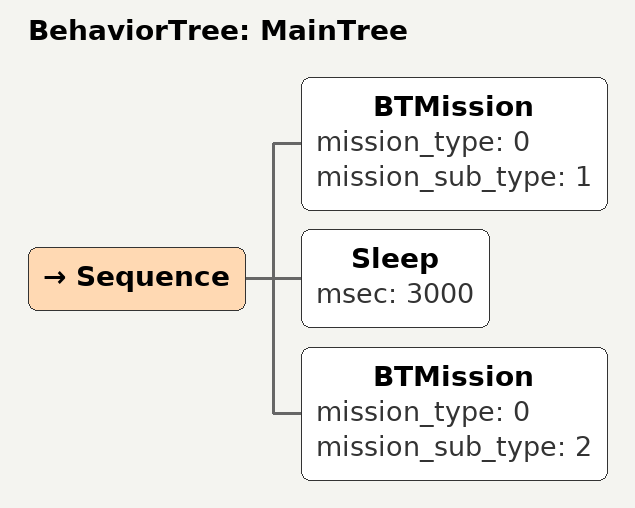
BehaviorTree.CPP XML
<?xml version="1.0" encoding="UTF-8"?>
<root BTCPP_format="4"
      main_tree_to_execute="MainTree">
  <BehaviorTree ID="MainTree">
    <Sequence>
      <BTMission mission_type="0"
                 mission_sub_type="1"/>
      <Sleep msec="3000"/>
      <BTMission mission_type="0"
                 mission_sub_type="2"/>
    </Sequence>
  </BehaviorTree>

</root>
